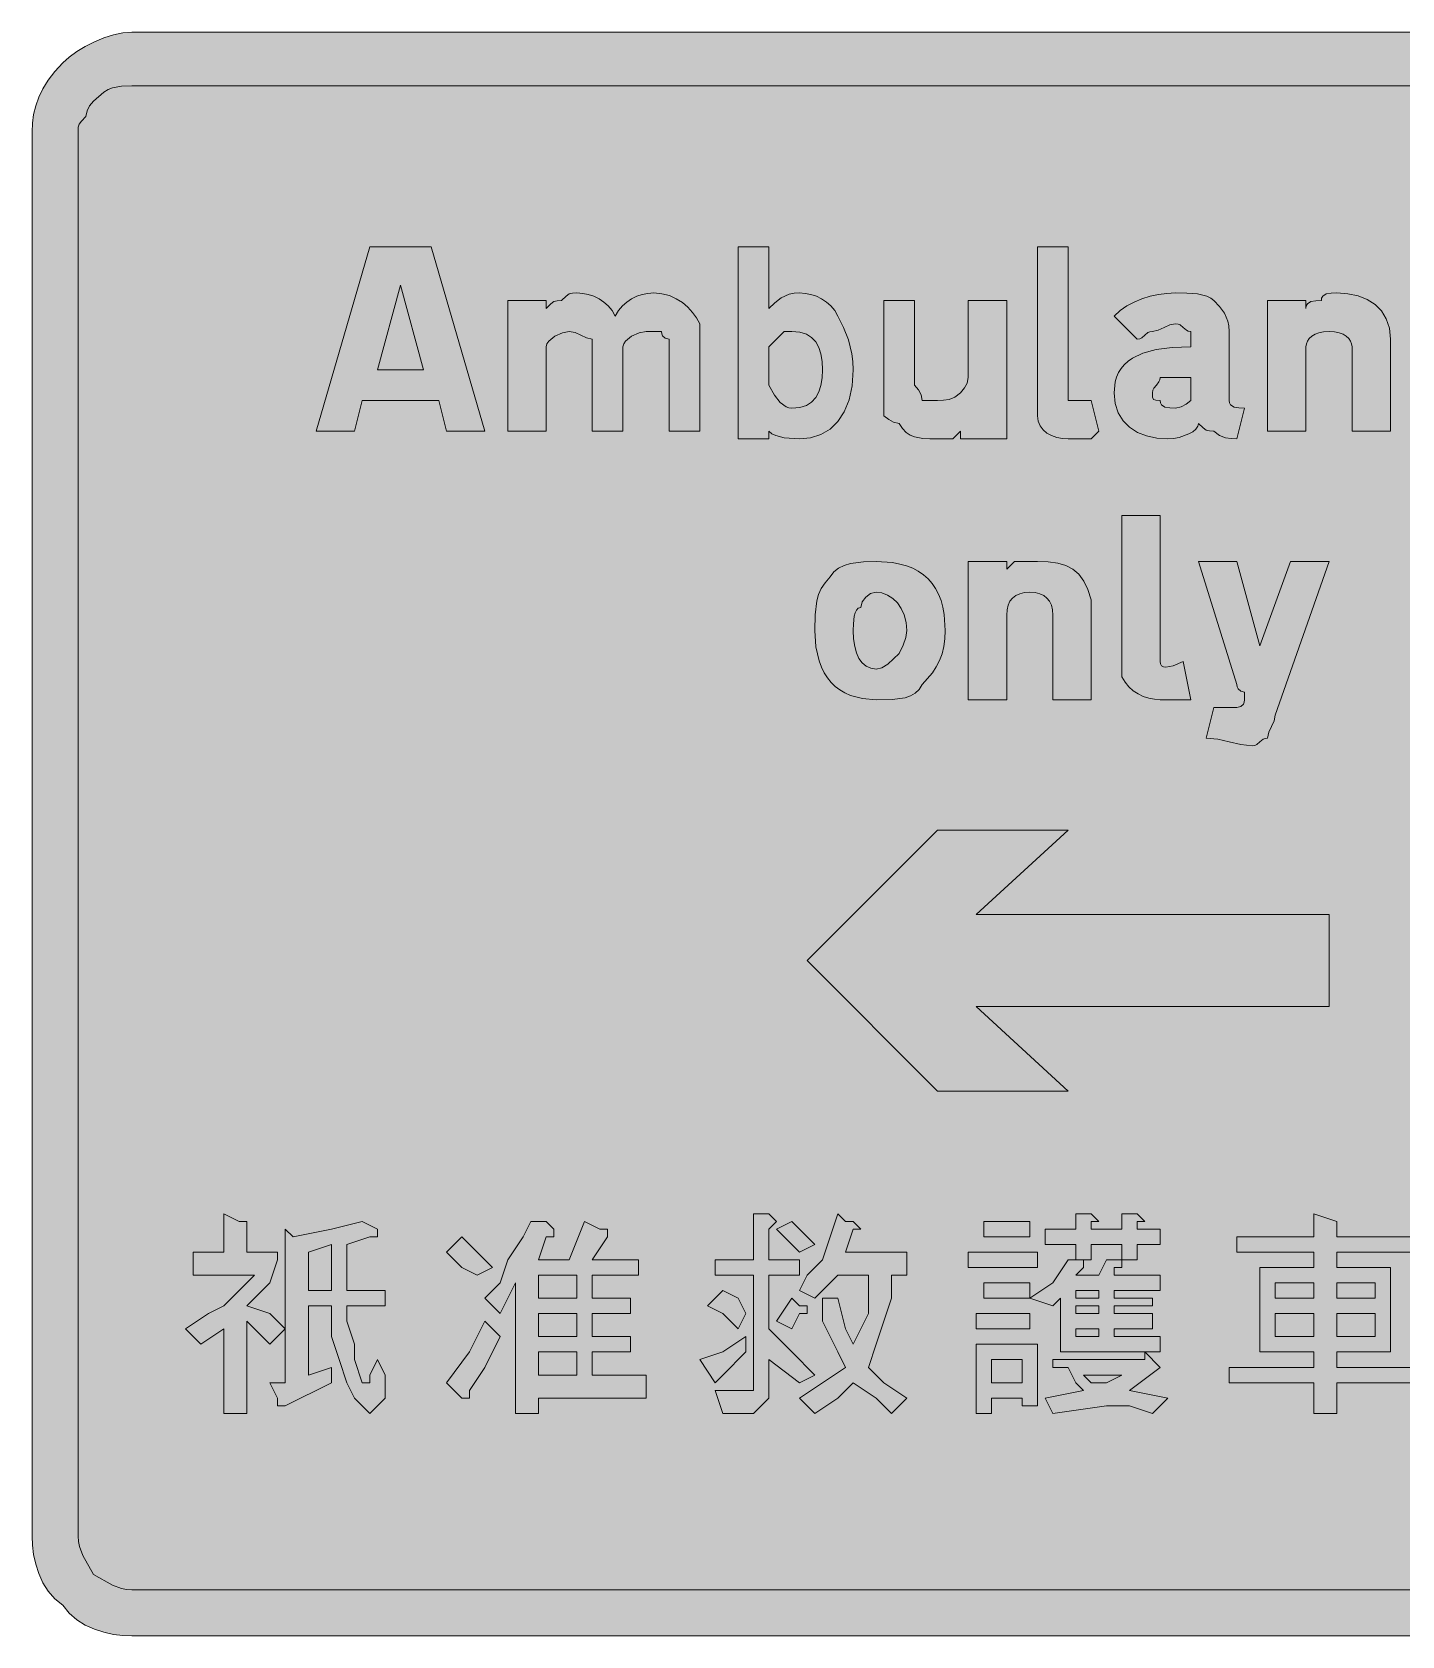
# Model space of a CAD drawing. Header units: metres. Extents: x 121 to 445, y 10 to 261.
# Drawn here: x 120.9 to 335.1, y 10.3 to 261.1 of the extents above; entities that cross this region are included whole.
import ezdxf

# ---------------------------------------------------------------- set-up
doc = ezdxf.new("R2010")
doc.units = ezdxf.units.M
doc.layers.add('FILL_BLACK_000000', color=7, linetype='Continuous', true_color=0x000000)
doc.layers.add('FILL_WHITE_FFFFFF', color=7, linetype='Continuous', true_color=0xffffff)

msp = doc.modelspace()

# ---------------------------------------------------------------- hatches: boundary and pattern name
at = {"layer": 'FILL_BLACK_000000', "true_color": 0x000000}
h = msp.add_hatch(color=7, dxfattribs=at)
h.dxf.hatch_style = 1
h.paths.add_polyline_path([(429.33, 261.12), (430.68, 261.01), (432.03, 260.71), (433.38, 260.23), (434.73, 259.62), (437.43, 258.08), (440.13, 256.32), (441.37, 254.97), (442.4, 253.62), (443.23, 252.27), (443.88, 250.92), (444.36, 249.57), (444.69, 248.22), (444.87, 246.87), (444.93, 245.52), (444.93, 25.92), (444.87, 24.52), (444.69, 23.05), (444.36, 21.55), (443.88, 20.07), (443.23, 18.64), (442.4, 17.31), (441.37, 16.13), (440.13, 15.12), (438.78, 13.88), (437.43, 12.85), (436.08, 12.02), (434.73, 11.37), (433.38, 10.89), (432.03, 10.56), (430.68, 10.38), (429.33, 10.32), (136.53, 10.32), (135.13, 10.38), (133.66, 10.56), (132.16, 10.89), (130.68, 11.37), (129.25, 12.02), (127.92, 12.85), (126.74, 13.88), (125.73, 15.12), (124.49, 16.13), (123.46, 17.31), (122.63, 18.64), (121.98, 20.07), (121.5, 21.55), (121.17, 23.05), (120.99, 24.52), (120.93, 25.92), (120.93, 245.52), (120.99, 246.87), (121.17, 248.22), (121.5, 249.57), (121.98, 250.92), (122.63, 252.27), (123.46, 253.62), (124.49, 254.97), (125.73, 256.32), (126.74, 257.22), (127.92, 258.08), (129.25, 258.89), (130.68, 259.62), (132.16, 260.23), (133.66, 260.71), (135.13, 261.01), (136.53, 261.12), (429.33, 261.12)])
h = msp.add_hatch(color=7, dxfattribs=at)
h.dxf.hatch_style = 1
h.paths.add_polyline_path([(184.53, 203.52), (178.53, 203.52), (172.53, 203.52), (171.33, 198.72), (165.33, 198.72), (173.73, 227.52), (178.53, 227.52), (183.33, 227.52), (191.73, 198.72), (185.73, 198.72), (184.53, 203.52)])
h.paths.add_polyline_path([(174.93, 208.32), (178.53, 208.32), (182.13, 208.32), (178.53, 221.52), (174.93, 208.32)], flags=16)
h = msp.add_hatch(color=7, dxfattribs=at)
h.dxf.hatch_style = 1
h.paths.add_polyline_path([(237.22, 198.03), (236.63, 198.32), (236.13, 198.72), (236.13, 197.52), (231.33, 197.52), (231.33, 227.52), (236.13, 227.52), (236.13, 217.92), (237.05, 218.8), (238.08, 219.57), (239.34, 220.11), (240.08, 220.27), (240.93, 220.32), (241.83, 220.26), (242.71, 220.09), (243.57, 219.81), (244.38, 219.42), (245.14, 218.91), (245.82, 218.29), (246.43, 217.56), (246.93, 216.72), (247.81, 214.9), (248.58, 212.97), (249.12, 210.81), (249.28, 209.62), (249.33, 208.32), (249.17, 205.79), (248.69, 203.59), (247.94, 201.74), (246.93, 200.22), (245.7, 199.04), (244.27, 198.19), (242.67, 197.69), (240.93, 197.52), (238.53, 197.67), (237.22, 198.03)])
h.paths.add_polyline_path([(242, 202.75), (242.83, 203.27), (243.48, 203.97), (243.96, 204.84), (244.29, 205.86), (244.47, 207.03), (244.53, 208.32), (244.47, 209.61), (244.29, 210.78), (243.96, 211.8), (243.48, 212.67), (242.83, 213.37), (242, 213.89), (240.97, 214.21), (239.73, 214.32), (238.53, 214.32), (236.13, 211.92), (236.13, 205.92), (237.03, 204.34), (237.93, 203.22), (238.83, 202.54), (239.28, 202.38), (239.73, 202.32), (240.97, 202.43), (242, 202.75)], flags=16)
h = msp.add_hatch(color=7, dxfattribs=at)
h.dxf.hatch_style = 1
h.paths.add_polyline_path([(282.93, 204.72), (282.93, 203.52), (286.53, 203.52), (287.73, 198.72), (286.53, 197.52), (282.93, 197.52), (282.03, 197.58), (281.17, 197.74), (280.36, 198.03), (279.63, 198.42), (279.02, 198.93), (278.54, 199.54), (278.24, 200.28), (278.13, 201.12), (278.13, 202.32), (278.13, 203.52), (278.13, 227.52), (282.93, 227.52), (282.93, 204.72)])
h = msp.add_hatch(color=7, dxfattribs=at)
h.dxf.hatch_style = 1
h.paths.add_polyline_path([(215.86, 214.11), (214.68, 213.57), (213.72, 212.8), (213.44, 212.37), (213.33, 211.92), (213.33, 198.72), (208.53, 198.72), (208.53, 213.12), (207.63, 213.31), (206.73, 213.72), (205.83, 214.13), (204.93, 214.32), (203.86, 214.11), (202.68, 213.57), (201.72, 212.8), (201.44, 212.37), (201.33, 211.92), (201.33, 198.72), (195.33, 198.72), (195.33, 219.12), (201.33, 219.12), (201.33, 217.92), (202.04, 218.61), (202.53, 218.97), (203.02, 219.1), (203.73, 219.12), (204.44, 219.81), (204.93, 220.17), (205.42, 220.3), (206.13, 220.32), (207.03, 220.26), (207.91, 220.09), (208.77, 219.81), (209.58, 219.42), (210.34, 218.91), (211.02, 218.29), (211.63, 217.56), (212.13, 216.72), (212.63, 217.56), (213.24, 218.29), (213.92, 218.91), (214.68, 219.42), (215.49, 219.81), (216.35, 220.09), (217.23, 220.26), (218.13, 220.32), (219.42, 220.21), (220.61, 219.91), (221.67, 219.43), (222.63, 218.82), (223.47, 218.09), (224.21, 217.28), (224.82, 216.42), (225.33, 215.52), (225.33, 214.32), (225.33, 213.12), (225.33, 198.72), (220.53, 198.72), (220.53, 213.12), (219.93, 213.27), (219.52, 213.63), (219.38, 213.92), (219.33, 214.32), (216.93, 214.32), (215.86, 214.11)])
h = msp.add_hatch(color=7, dxfattribs=at)
h.dxf.hatch_style = 1
h.paths.add_polyline_path([(273.33, 219.12), (273.33, 197.52), (266.13, 197.52), (266.13, 198.72), (264.93, 197.52), (261.33, 197.52), (260.24, 197.56), (258.93, 197.82), (258.26, 198.11), (257.62, 198.53), (257.03, 199.13), (256.53, 199.92), (255.65, 200.11), (254.88, 200.52), (254.13, 201.12), (254.13, 204.72), (254.13, 219.12), (258.93, 219.12), (258.93, 205.92), (259.53, 205.17), (259.94, 204.4), (260.13, 203.52), (262.53, 203.52), (263.43, 203.54), (264.33, 203.67), (265.23, 204.03), (266.13, 204.72), (266.73, 205.47), (267.14, 206.24), (267.33, 207.12), (267.33, 219.12), (273.33, 219.12)])
h = msp.add_hatch(color=7, dxfattribs=at)
h.dxf.hatch_style = 1
h.paths.add_polyline_path([(308.43, 197.54), (307.53, 197.67), (306.63, 198.03), (305.73, 198.72), (305.02, 198.74), (304.53, 198.87), (304.04, 199.23), (303.33, 199.92), (303.22, 199.47), (302.92, 199.04), (302.44, 198.63), (301.83, 198.27), (300.29, 197.73), (299.43, 197.57), (298.53, 197.52), (296.79, 197.63), (295.19, 197.97), (293.76, 198.53), (292.53, 199.32), (291.52, 200.33), (290.77, 201.57), (290.29, 203.03), (290.13, 204.72), (290.3, 206.41), (290.52, 207.17), (290.82, 207.87), (291.22, 208.52), (291.71, 209.11), (292.3, 209.64), (292.98, 210.12), (294.64, 210.91), (296.71, 211.47), (299.2, 211.81), (302.13, 211.92), (302.13, 213.12), (302.13, 214.32), (301.73, 214.37), (301.42, 214.51), (300.93, 214.92), (300.44, 215.33), (300.13, 215.47), (299.73, 215.52), (298.83, 215.33), (297.93, 214.92), (297.03, 214.51), (296.13, 214.32), (295.73, 214.27), (295.42, 214.13), (294.93, 213.72), (294.44, 213.31), (294.13, 213.17), (293.73, 213.12), (290.13, 216.72), (291.08, 217.56), (292.14, 218.29), (293.27, 218.91), (294.48, 219.42), (295.74, 219.81), (297.05, 220.09), (298.38, 220.26), (299.73, 220.32), (301.51, 220.3), (303.18, 220.17), (304.62, 219.81), (305.23, 219.52), (305.73, 219.12), (306.61, 218.2), (307.38, 217.17), (307.92, 215.91), (308.08, 215.17), (308.13, 214.32), (308.13, 203.52), (308.18, 203.12), (308.34, 202.83), (308.88, 202.47), (309.65, 202.34), (310.53, 202.32), (309.33, 197.52), (308.43, 197.54)])
h.paths.add_polyline_path([(296.28, 203.67), (296.64, 203.54), (297.33, 203.52), (297.38, 203.12), (297.54, 202.83), (298.08, 202.47), (298.85, 202.34), (299.73, 202.32), (300.61, 202.51), (301.38, 202.92), (302.13, 203.52), (302.13, 207.12), (297.33, 207.12), (297.28, 206.72), (297.14, 206.41), (296.73, 205.92), (296.32, 205.43), (296.18, 205.12), (296.13, 204.72), (296.15, 204.03), (296.28, 203.67)], flags=16)
h = msp.add_hatch(color=7, dxfattribs=at)
h.dxf.hatch_style = 1
h.paths.add_polyline_path([(327.33, 198.72), (327.33, 210.72), (327.33, 211.92), (327.27, 212.37), (327.11, 212.8), (326.82, 213.21), (326.43, 213.57), (325.92, 213.88), (325.31, 214.11), (324.57, 214.27), (323.73, 214.32), (322.89, 214.27), (322.16, 214.11), (321.54, 213.88), (321.03, 213.57), (320.64, 213.21), (320.36, 212.8), (320.19, 212.37), (320.13, 211.92), (320.13, 210.72), (320.13, 198.72), (314.13, 198.72), (314.13, 219.12), (320.13, 219.12), (320.13, 217.92), (320.18, 218.32), (320.34, 218.61), (320.88, 218.97), (321.65, 219.1), (322.53, 219.12), (322.58, 219.52), (322.74, 219.81), (323.28, 220.17), (324.05, 220.3), (324.93, 220.32), (326.67, 220.21), (328.27, 219.87), (329.7, 219.31), (330.93, 218.52), (331.94, 217.51), (332.69, 216.27), (333.17, 214.81), (333.33, 213.12), (333.33, 198.72), (327.33, 198.72)])
h = msp.add_hatch(color=7, dxfattribs=at)
h.dxf.hatch_style = 1
h.paths.add_polyline_path([(297.33, 163.92), (297.33, 162.72), (297.39, 162.33), (297.56, 162.04), (297.84, 161.88), (298.23, 161.82), (299.36, 162.04), (300.93, 162.72), (302.13, 156.72), (300.93, 156.72), (299.73, 156.72), (297.33, 156.72), (296.43, 156.78), (295.55, 156.94), (294.69, 157.23), (293.88, 157.62), (293.12, 158.13), (292.44, 158.74), (291.83, 159.48), (291.33, 160.32), (291.33, 161.52), (291.33, 185.52), (297.33, 185.52), (297.33, 163.92)])
h = msp.add_hatch(color=7, dxfattribs=at)
h.dxf.hatch_style = 1
h.paths.add_polyline_path([(263.51, 165.03), (263.22, 163.91), (262.83, 162.87), (262.32, 161.88), (261.71, 160.94), (260.13, 159.12), (259.62, 158.33), (259.01, 157.73), (258.27, 157.31), (257.43, 157.02), (255.41, 156.76), (252.93, 156.72), (250.79, 156.89), (248.9, 157.39), (248.04, 157.77), (247.26, 158.24), (246.53, 158.79), (245.88, 159.42), (245.3, 160.14), (244.79, 160.94), (244.35, 161.82), (243.99, 162.79), (243.5, 164.99), (243.33, 167.52), (243.37, 170.01), (243.63, 172.17), (243.92, 173.16), (244.34, 174.1), (244.94, 175.02), (245.73, 175.92), (246.29, 176.71), (247.02, 177.31), (247.9, 177.73), (248.88, 178.02), (250.96, 178.28), (252.93, 178.32), (255.46, 178.15), (256.6, 177.94), (257.66, 177.64), (258.63, 177.27), (259.51, 176.8), (260.31, 176.25), (261.03, 175.62), (261.66, 174.9), (262.21, 174.1), (262.68, 173.22), (263.06, 172.24), (263.35, 171.19), (263.56, 170.05), (263.73, 167.52), (263.67, 166.22), (263.51, 165.03)])
h.paths.add_polyline_path([(257.32, 169.98), (256.84, 171), (256.23, 171.87), (255.5, 172.57), (254.69, 173.09), (253.83, 173.41), (252.93, 173.52), (252.05, 173.31), (251.28, 172.77), (250.74, 172), (250.53, 171.12), (250.13, 171.01), (249.84, 170.73), (249.62, 170.3), (249.48, 169.77), (249.35, 168.59), (249.33, 167.52), (249.39, 166.23), (249.56, 165.06), (249.84, 164.04), (250.23, 163.17), (250.74, 162.47), (251.36, 161.95), (252.09, 161.63), (252.93, 161.52), (253.83, 161.73), (254.73, 162.27), (256.53, 163.92), (257.13, 165.27), (257.54, 166.45), (257.73, 167.52), (257.62, 168.81), (257.32, 169.98)], flags=16)
h = msp.add_hatch(color=7, dxfattribs=at)
h.dxf.hatch_style = 1
h.paths.add_polyline_path([(280.53, 156.72), (280.53, 169.92), (280.47, 170.76), (280.31, 171.49), (280.02, 172.11), (279.63, 172.62), (279.12, 173.01), (278.51, 173.29), (277.77, 173.46), (276.93, 173.52), (276.09, 173.46), (275.36, 173.29), (274.74, 173.01), (274.23, 172.62), (273.84, 172.11), (273.55, 171.49), (273.39, 170.76), (273.33, 169.92), (273.33, 156.72), (267.33, 156.72), (267.33, 178.32), (273.33, 178.32), (273.33, 177.12), (274.53, 178.32), (278.13, 178.32), (279.82, 178.26), (281.3, 178.06), (282.58, 177.69), (283.68, 177.12), (284.61, 176.33), (285.39, 175.28), (286.02, 173.96), (286.53, 172.32), (286.53, 171.12), (286.53, 156.72), (280.53, 156.72)])
h = msp.add_hatch(color=7, dxfattribs=at)
h.dxf.hatch_style = 1
h.paths.add_polyline_path([(315.33, 154.32), (315.14, 153.42), (314.73, 152.52), (314.32, 151.62), (314.13, 150.72), (313.73, 150.67), (313.42, 150.53), (312.93, 150.12), (312.44, 149.71), (312.13, 149.57), (311.73, 149.52), (309.93, 149.71), (308.13, 150.12), (306.33, 150.53), (304.53, 150.72), (305.73, 155.52), (306.93, 155.52), (309.33, 155.52), (309.93, 155.67), (310.34, 156.03), (310.48, 156.32), (310.53, 156.72), (310.53, 157.92), (309.93, 158.07), (309.52, 158.43), (309.38, 158.72), (309.33, 159.12), (303.33, 178.32), (309.33, 178.32), (312.93, 165.12), (317.73, 178.32), (323.73, 178.32), (315.33, 154.32)])
h = msp.add_hatch(color=7, dxfattribs=at)
h.dxf.hatch_style = 1
h.paths.add_polyline_path([(282.93, 136.32), (268.53, 123.12), (323.73, 123.12), (323.73, 108.72), (268.53, 108.72), (282.93, 95.52), (262.53, 95.52), (242.13, 115.92), (262.53, 136.32), (282.93, 136.32)])
h = msp.add_hatch(color=7, dxfattribs=at)
h.dxf.hatch_style = 1
h.paths.add_polyline_path([(146.13, 70.32), (150.93, 70.32), (150.93, 76.32), (153.33, 75.12), (154.53, 75.12), (154.53, 73.92), (154.53, 70.32), (159.33, 70.32), (159.33, 69.12), (158.13, 65.52), (154.53, 61.92), (158.13, 60.72), (160.53, 58.32), (158.13, 55.92), (154.53, 59.52), (154.53, 45.12), (150.93, 45.12), (150.93, 58.32), (147.33, 55.92), (144.93, 58.32), (148.53, 60.72), (150.93, 61.92), (153.33, 64.32), (155.73, 66.72), (146.13, 66.72), (146.13, 70.32)])
h = msp.add_hatch(color=7, dxfattribs=at)
h.dxf.hatch_style = 1
h.paths.add_polyline_path([(233.73, 69.12), (233.73, 76.32), (236.13, 76.32), (237.33, 75.12), (236.13, 73.92), (236.13, 69.12), (240.93, 69.12), (240.93, 66.72), (236.13, 66.72), (236.13, 58.32), (239.73, 54.72), (243.33, 51.12), (240.93, 49.92), (236.13, 53.52), (236.13, 48.72), (236.13, 47.52), (234.93, 46.32), (233.73, 45.12), (232.53, 45.12), (228.93, 45.12), (227.73, 48.72), (232.53, 48.72), (233.73, 48.72), (233.73, 49.92), (233.73, 66.72), (227.73, 66.72), (227.73, 69.12), (233.73, 69.12)])
h = msp.add_hatch(color=7, dxfattribs=at)
h.dxf.hatch_style = 1
h.paths.add_polyline_path([(242.13, 66.72), (244.53, 69.12), (245.73, 72.72), (246.93, 76.32), (248.13, 75.12), (249.33, 75.12), (250.53, 73.92), (249.33, 73.92), (248.13, 70.32), (257.73, 70.32), (257.73, 66.72), (255.33, 66.72), (255.33, 63.12), (254.13, 59.52), (252.93, 55.92), (251.73, 52.32), (254.13, 49.92), (257.73, 47.52), (255.33, 45.12), (252.93, 47.52), (249.33, 49.92), (246.93, 47.52), (243.33, 45.12), (240.93, 47.52), (244.53, 49.92), (248.13, 52.32), (246.93, 54.72), (245.73, 57.12), (244.53, 59.52), (244.53, 63.12), (246.93, 63.12), (248.13, 58.32), (249.33, 55.92), (250.53, 58.32), (251.73, 60.72), (251.73, 63.12), (251.73, 66.72), (246.93, 66.72), (243.33, 63.12), (240.93, 64.32), (242.13, 66.72)])
h = msp.add_hatch(color=7, dxfattribs=at)
h.dxf.hatch_style = 1
h.paths.add_polyline_path([(284.13, 73.92), (284.13, 76.32), (286.53, 76.32), (287.73, 75.12), (286.53, 75.12), (286.53, 73.92), (291.33, 73.92), (291.33, 76.32), (293.73, 76.32), (294.93, 75.12), (293.73, 75.12), (293.73, 73.92), (297.33, 73.92), (297.33, 71.52), (293.73, 71.52), (293.73, 69.12), (291.33, 69.12), (291.33, 71.52), (286.53, 71.52), (286.53, 69.12), (284.13, 69.12), (284.13, 71.52), (279.33, 71.52), (279.33, 73.92), (284.13, 73.92)])
h = msp.add_hatch(color=7, dxfattribs=at)
h.dxf.hatch_style = 1
h.paths.add_polyline_path([(324.93, 72.72), (336.93, 72.72), (336.93, 70.32), (324.93, 70.32), (324.93, 67.92), (333.33, 67.92), (333.33, 54.72), (324.93, 54.72), (324.93, 52.32), (338.13, 52.32), (338.13, 49.92), (324.93, 49.92), (324.93, 45.12), (321.33, 45.12), (321.33, 49.92), (308.13, 49.92), (308.13, 52.32), (321.33, 52.32), (321.33, 54.72), (312.93, 54.72), (312.93, 67.92), (321.33, 67.92), (321.33, 70.32), (309.33, 70.32), (309.33, 72.72), (321.33, 72.72), (321.33, 76.32), (324.93, 75.12), (324.93, 73.92), (324.93, 72.72)])
h.paths.add_polyline_path([(321.33, 63.12), (321.33, 65.52), (315.33, 65.52), (315.33, 63.12), (321.33, 63.12)], flags=16)
h.paths.add_polyline_path([(315.33, 57.12), (321.33, 57.12), (321.33, 60.72), (315.33, 60.72), (315.33, 57.12)], flags=16)
h.paths.add_polyline_path([(324.93, 65.52), (324.93, 63.12), (330.93, 63.12), (330.93, 65.52), (324.93, 65.52)], flags=16)
h.paths.add_polyline_path([(330.93, 60.72), (324.93, 60.72), (324.93, 57.12), (330.93, 57.12), (330.93, 60.72)], flags=16)
h = msp.add_hatch(color=7, dxfattribs=at)
h.dxf.hatch_style = 1
h.paths.add_polyline_path([(167.73, 73.92), (172.53, 75.12), (174.93, 73.92), (174.93, 72.72), (173.73, 72.72), (170.13, 71.52), (170.13, 64.32), (176.13, 64.32), (176.13, 61.92), (170.13, 61.92), (170.13, 59.52), (171.33, 55.92), (171.33, 53.52), (172.53, 49.92), (173.73, 49.92), (173.73, 51.12), (174.93, 53.52), (176.13, 51.12), (176.13, 49.92), (176.13, 47.52), (174.93, 46.32), (173.73, 45.12), (172.53, 46.32), (171.33, 47.52), (170.13, 49.92), (168.93, 53.52), (167.73, 57.12), (167.73, 61.92), (164.13, 61.92), (164.13, 51.12), (167.73, 52.32), (167.73, 49.92), (160.53, 46.32), (159.33, 46.32), (159.33, 47.52), (158.13, 49.92), (160.53, 49.92), (160.53, 73.92), (161.73, 72.72), (167.73, 73.92)])
h.paths.add_polyline_path([(167.73, 71.52), (164.13, 70.32), (164.13, 64.32), (167.73, 64.32), (167.73, 71.52)], flags=16)
h = msp.add_hatch(color=7, dxfattribs=at)
h.dxf.hatch_style = 1
h.paths.add_polyline_path([(198.93, 75.12), (201.33, 75.12), (202.53, 73.92), (202.53, 72.72), (201.33, 72.72), (200.13, 69.12), (204.93, 69.12), (207.33, 75.12), (209.73, 73.92), (210.93, 73.92), (210.93, 72.72), (208.53, 69.12), (215.73, 69.12), (215.73, 66.72), (208.53, 66.72), (208.53, 63.12), (214.53, 63.12), (214.53, 60.72), (208.53, 60.72), (208.53, 57.12), (214.53, 57.12), (214.53, 54.72), (208.53, 54.72), (208.53, 51.12), (216.93, 51.12), (216.93, 47.52), (200.13, 47.52), (200.13, 45.12), (196.53, 45.12), (196.53, 65.52), (194.13, 60.72), (191.73, 63.12), (194.13, 65.52), (195.33, 69.12), (197.73, 72.72), (198.93, 75.12)])
h.paths.add_polyline_path([(200.13, 57.12), (206.13, 57.12), (206.13, 60.72), (200.13, 60.72), (200.13, 57.12)], flags=16)
h.paths.add_polyline_path([(200.13, 66.72), (200.13, 63.12), (206.13, 63.12), (206.13, 66.72), (200.13, 66.72)], flags=16)
h.paths.add_polyline_path([(206.13, 54.72), (200.13, 54.72), (200.13, 51.12), (206.13, 51.12), (206.13, 54.72)], flags=16)
h = msp.add_hatch(color=7, dxfattribs=at)
h.dxf.hatch_style = 1
h.paths.add_polyline_path([(243.33, 71.52), (240.93, 70.32), (237.33, 73.92), (239.73, 75.12), (243.33, 71.52)])
h = msp.add_hatch(color=7, dxfattribs=at)
h.dxf.hatch_style = 1
h.paths.add_polyline_path([(276.93, 75.12), (276.93, 72.72), (269.73, 72.72), (269.73, 75.12), (276.93, 75.12)])
h = msp.add_hatch(color=7, dxfattribs=at)
h.dxf.hatch_style = 1
h.paths.add_polyline_path([(188.13, 67.92), (185.73, 70.32), (188.13, 72.72), (190.53, 70.32), (192.93, 67.92), (190.53, 66.72), (188.13, 67.92)])
h = msp.add_hatch(color=7, dxfattribs=at)
h.dxf.hatch_style = 1
h.paths.add_polyline_path([(278.13, 70.32), (278.13, 67.92), (267.33, 67.92), (267.33, 70.32), (278.13, 70.32)])
h = msp.add_hatch(color=7, dxfattribs=at)
h.dxf.hatch_style = 1
h.paths.add_polyline_path([(285.33, 69.12), (285.33, 67.92), (284.13, 66.72), (287.73, 66.72), (288.93, 69.12), (290.13, 69.12), (291.33, 69.12), (291.33, 67.92), (290.13, 67.92), (290.13, 66.72), (297.33, 66.72), (297.33, 64.32), (290.13, 64.32), (290.13, 63.12), (296.13, 63.12), (296.13, 61.92), (290.13, 61.92), (290.13, 60.72), (296.13, 60.72), (296.13, 58.32), (290.13, 58.32), (290.13, 57.12), (297.33, 57.12), (297.33, 54.72), (284.13, 54.72), (281.73, 54.72), (281.73, 63.12), (280.53, 61.92), (276.93, 63.12), (280.53, 65.52), (282.93, 69.12), (285.33, 69.12)])
h.paths.add_polyline_path([(284.13, 63.12), (287.73, 63.12), (287.73, 64.32), (284.13, 64.32), (284.13, 63.12)], flags=16)
h.paths.add_polyline_path([(284.13, 58.32), (284.13, 57.12), (287.73, 57.12), (287.73, 58.32), (284.13, 58.32)], flags=16)
h.paths.add_polyline_path([(287.73, 61.92), (284.13, 61.92), (284.13, 60.72), (287.73, 60.72), (287.73, 61.92)], flags=16)
h = msp.add_hatch(color=7, dxfattribs=at)
h.dxf.hatch_style = 1
h.paths.add_polyline_path([(276.93, 65.52), (276.93, 63.12), (269.73, 63.12), (269.73, 65.52), (276.93, 65.52)])
h = msp.add_hatch(color=7, dxfattribs=at)
h.dxf.hatch_style = 1
h.paths.add_polyline_path([(231.33, 63.12), (232.53, 60.72), (231.33, 58.32), (228.93, 60.72), (226.53, 61.92), (228.93, 64.32), (231.33, 63.12)])
h = msp.add_hatch(color=7, dxfattribs=at)
h.dxf.hatch_style = 1
h.paths.add_polyline_path([(239.73, 63.12), (240.93, 61.92), (242.13, 61.92), (242.13, 60.72), (240.93, 60.72), (239.73, 58.32), (237.33, 59.52), (239.73, 63.12)])
h = msp.add_hatch(color=7, dxfattribs=at)
h.dxf.hatch_style = 1
h.paths.add_polyline_path([(276.93, 60.72), (276.93, 58.32), (268.53, 58.32), (268.53, 60.72), (276.93, 60.72)])
h = msp.add_hatch(color=7, dxfattribs=at)
h.dxf.hatch_style = 1
h.paths.add_polyline_path([(189.33, 54.72), (191.73, 59.52), (194.13, 57.12), (191.73, 52.32), (189.33, 48.72), (189.33, 47.52), (188.13, 47.52), (185.73, 49.92), (189.33, 54.72)])
h = msp.add_hatch(color=7, dxfattribs=at)
h.dxf.hatch_style = 1
h.paths.add_polyline_path([(228.93, 54.72), (232.53, 57.12), (232.53, 54.72), (228.93, 51.12), (227.73, 49.92), (225.33, 53.52), (228.93, 54.72)])
h = msp.add_hatch(color=7, dxfattribs=at)
h.dxf.hatch_style = 1
h.paths.add_polyline_path([(278.13, 55.92), (278.13, 46.32), (275.73, 46.32), (275.73, 47.52), (270.93, 47.52), (270.93, 45.12), (268.53, 45.12), (268.53, 55.92), (278.13, 55.92)])
h.paths.add_polyline_path([(275.73, 53.52), (270.93, 53.52), (270.93, 49.92), (275.73, 49.92), (275.73, 53.52)], flags=16)
h = msp.add_hatch(color=7, dxfattribs=at)
h.dxf.hatch_style = 1
h.paths.add_polyline_path([(294.93, 54.72), (297.33, 52.32), (292.53, 48.72), (298.53, 47.52), (296.13, 45.12), (292.53, 46.32), (288.93, 46.32), (280.53, 45.12), (279.33, 47.52), (285.33, 48.72), (284.13, 49.92), (282.93, 52.32), (280.53, 52.32), (280.53, 53.52), (294.93, 53.52), (294.93, 54.72)])
h.paths.add_polyline_path([(286.53, 49.92), (288.93, 49.92), (291.33, 51.12), (285.33, 51.12), (286.53, 49.92)], flags=16)
at = {"layer": 'FILL_WHITE_FFFFFF', "true_color": 0xffffff}
h = msp.add_hatch(color=7, dxfattribs=at)
h.dxf.hatch_style = 1
h.paths.add_polyline_path([(429.33, 252.72), (430.94, 252.68), (432.33, 252.42), (433.01, 252.13), (433.72, 251.71), (435.33, 250.32), (435.73, 249.82), (436.02, 249.23), (436.38, 247.92), (436.53, 245.52), (436.53, 25.92), (436.51, 24.31), (436.38, 22.92), (436.02, 21.53), (435.33, 19.92), (432.33, 18.27), (430.94, 17.73), (430.18, 17.57), (429.33, 17.52), (136.53, 17.52), (135.68, 17.57), (134.92, 17.73), (133.53, 18.27), (130.53, 19.92), (128.88, 22.92), (128.34, 24.31), (128.18, 25.07), (128.13, 25.92), (128.13, 245.52), (128.15, 246.23), (128.28, 246.72), (128.64, 247.21), (129.33, 247.92), (129.52, 248.8), (129.93, 249.57), (130.53, 250.32), (132.14, 251.71), (132.85, 252.13), (133.53, 252.42), (134.92, 252.68), (136.53, 252.72), (429.33, 252.72)])

# ---------------------------------------------------------------- linework, layer by layer
at = {"layer": 'FILL_BLACK_000000', "lineweight": 0, "true_color": 0x000000}
for points in [[(429.33, 10.32), (136.53, 10.32), (135.13, 10.38), (133.66, 10.56), (132.16, 10.89), (130.68, 11.37), (129.25, 12.02), (127.92, 12.85), (126.74, 13.88), (125.73, 15.12), (124.49, 16.13), (123.46, 17.31), (122.63, 18.64), (121.98, 20.07), (121.5, 21.55), (121.17, 23.05), (120.99, 24.52), (120.93, 25.92), (120.93, 245.52), (120.99, 246.87), (121.17, 248.22), (121.5, 249.57), (121.98, 250.92), (122.63, 252.27), (123.46, 253.62), (124.49, 254.97), (125.73, 256.32), (126.74, 257.22), (127.92, 258.08), (129.25, 258.89), (130.68, 259.62), (132.16, 260.23), (133.66, 260.71), (135.13, 261.01), (136.53, 261.12), (429.33, 261.12)], [(338.13, 49.92), (324.93, 49.92), (324.93, 45.12), (321.33, 45.12), (321.33, 49.92), (308.13, 49.92), (308.13, 52.32), (321.33, 52.32), (321.33, 54.72), (312.93, 54.72), (312.93, 67.92), (321.33, 67.92), (321.33, 70.32), (309.33, 70.32), (309.33, 72.72), (321.33, 72.72), (321.33, 76.32), (324.93, 75.12), (324.93, 73.92), (324.93, 72.72), (336.93, 72.72)], [(336.93, 70.32), (324.93, 70.32), (324.93, 67.92), (333.33, 67.92), (333.33, 54.72), (324.93, 54.72), (324.93, 52.32), (338.13, 52.32)]]:
    msp.add_lwpolyline(points, dxfattribs=at)
for points in [[(184.53, 203.52), (178.53, 203.52), (172.53, 203.52), (171.33, 198.72), (165.33, 198.72), (173.73, 227.52), (178.53, 227.52), (183.33, 227.52), (191.73, 198.72), (185.73, 198.72)], [(237.22, 198.03), (236.63, 198.32), (236.13, 198.72), (236.13, 197.52), (231.33, 197.52), (231.33, 227.52), (236.13, 227.52), (236.13, 217.92), (237.05, 218.8), (238.08, 219.57), (239.34, 220.11), (240.08, 220.27), (240.93, 220.32), (241.83, 220.26), (242.71, 220.09), (243.57, 219.81), (244.38, 219.42), (245.14, 218.91), (245.82, 218.29), (246.43, 217.56), (246.93, 216.72), (247.81, 214.9), (248.58, 212.97), (249.12, 210.81), (249.28, 209.62), (249.33, 208.32), (249.17, 205.79), (248.69, 203.59), (247.94, 201.74), (246.93, 200.22), (245.7, 199.04), (244.27, 198.19), (242.67, 197.69), (240.93, 197.52), (238.53, 197.67)], [(282.93, 204.72), (282.93, 203.52), (286.53, 203.52), (287.73, 198.72), (286.53, 197.52), (282.93, 197.52), (282.03, 197.58), (281.17, 197.74), (280.36, 198.03), (279.63, 198.42), (279.02, 198.93), (278.54, 199.54), (278.24, 200.28), (278.13, 201.12), (278.13, 202.32), (278.13, 203.52), (278.13, 227.52), (282.93, 227.52)], [(174.93, 208.32), (178.53, 208.32), (182.13, 208.32), (178.53, 221.52)], [(215.86, 214.11), (214.68, 213.57), (213.72, 212.8), (213.44, 212.37), (213.33, 211.92), (213.33, 198.72), (208.53, 198.72), (208.53, 213.12), (207.63, 213.31), (206.73, 213.72), (205.83, 214.13), (204.93, 214.32), (203.86, 214.11), (202.68, 213.57), (201.72, 212.8), (201.44, 212.37), (201.33, 211.92), (201.33, 198.72), (195.33, 198.72), (195.33, 219.12), (201.33, 219.12), (201.33, 217.92), (202.04, 218.61), (202.53, 218.97), (203.02, 219.1), (203.73, 219.12), (204.44, 219.81), (204.93, 220.17), (205.42, 220.3), (206.13, 220.32), (207.03, 220.26), (207.91, 220.09), (208.77, 219.81), (209.58, 219.42), (210.34, 218.91), (211.02, 218.29), (211.63, 217.56), (212.13, 216.72), (212.63, 217.56), (213.24, 218.29), (213.92, 218.91), (214.68, 219.42), (215.49, 219.81), (216.35, 220.09), (217.23, 220.26), (218.13, 220.32), (219.42, 220.21), (220.61, 219.91), (221.67, 219.43), (222.63, 218.82), (223.47, 218.09), (224.21, 217.28), (224.82, 216.42), (225.33, 215.52), (225.33, 214.32), (225.33, 213.12), (225.33, 198.72), (220.53, 198.72), (220.53, 213.12), (219.93, 213.27), (219.52, 213.63), (219.38, 213.92), (219.33, 214.32), (216.93, 214.32)], [(273.33, 219.12), (273.33, 197.52), (266.13, 197.52), (266.13, 198.72), (264.93, 197.52), (261.33, 197.52), (260.24, 197.56), (258.93, 197.82), (258.26, 198.11), (257.62, 198.53), (257.03, 199.13), (256.53, 199.92), (255.65, 200.11), (254.88, 200.52), (254.13, 201.12), (254.13, 204.72), (254.13, 219.12), (258.93, 219.12), (258.93, 205.92), (259.53, 205.17), (259.94, 204.4), (260.13, 203.52), (262.53, 203.52), (263.43, 203.54), (264.33, 203.67), (265.23, 204.03), (266.13, 204.72), (266.73, 205.47), (267.14, 206.24), (267.33, 207.12), (267.33, 219.12)], [(308.43, 197.54), (307.53, 197.67), (306.63, 198.03), (305.73, 198.72), (305.02, 198.74), (304.53, 198.87), (304.04, 199.23), (303.33, 199.92), (303.22, 199.47), (302.92, 199.04), (302.44, 198.63), (301.83, 198.27), (300.29, 197.73), (299.43, 197.57), (298.53, 197.52), (296.79, 197.63), (295.19, 197.97), (293.76, 198.53), (292.53, 199.32), (291.52, 200.33), (290.77, 201.57), (290.29, 203.03), (290.13, 204.72), (290.3, 206.41), (290.52, 207.17), (290.82, 207.87), (291.22, 208.52), (291.71, 209.11), (292.3, 209.64), (292.98, 210.12), (294.64, 210.91), (296.71, 211.47), (299.2, 211.81), (302.13, 211.92), (302.13, 213.12), (302.13, 214.32), (301.73, 214.37), (301.42, 214.51), (300.93, 214.92), (300.44, 215.33), (300.13, 215.47), (299.73, 215.52), (298.83, 215.33), (297.93, 214.92), (297.03, 214.51), (296.13, 214.32), (295.73, 214.27), (295.42, 214.13), (294.93, 213.72), (294.44, 213.31), (294.13, 213.17), (293.73, 213.12), (290.13, 216.72), (291.08, 217.56), (292.14, 218.29), (293.27, 218.91), (294.48, 219.42), (295.74, 219.81), (297.05, 220.09), (298.38, 220.26), (299.73, 220.32), (301.51, 220.3), (303.18, 220.17), (304.62, 219.81), (305.23, 219.52), (305.73, 219.12), (306.61, 218.2), (307.38, 217.17), (307.92, 215.91), (308.08, 215.17), (308.13, 214.32), (308.13, 203.52), (308.18, 203.12), (308.34, 202.83), (308.88, 202.47), (309.65, 202.34), (310.53, 202.32), (309.33, 197.52)], [(327.33, 198.72), (327.33, 210.72), (327.33, 211.92), (327.27, 212.37), (327.11, 212.8), (326.82, 213.21), (326.43, 213.57), (325.92, 213.88), (325.31, 214.11), (324.57, 214.27), (323.73, 214.32), (322.89, 214.27), (322.16, 214.11), (321.54, 213.88), (321.03, 213.57), (320.64, 213.21), (320.36, 212.8), (320.19, 212.37), (320.13, 211.92), (320.13, 210.72), (320.13, 198.72), (314.13, 198.72), (314.13, 219.12), (320.13, 219.12), (320.13, 217.92), (320.18, 218.32), (320.34, 218.61), (320.88, 218.97), (321.65, 219.1), (322.53, 219.12), (322.58, 219.52), (322.74, 219.81), (323.28, 220.17), (324.05, 220.3), (324.93, 220.32), (326.67, 220.21), (328.27, 219.87), (329.7, 219.31), (330.93, 218.52), (331.94, 217.51), (332.69, 216.27), (333.17, 214.81), (333.33, 213.12), (333.33, 198.72)], [(242, 202.75), (242.83, 203.27), (243.48, 203.97), (243.96, 204.84), (244.29, 205.86), (244.47, 207.03), (244.53, 208.32), (244.47, 209.61), (244.29, 210.78), (243.96, 211.8), (243.48, 212.67), (242.83, 213.37), (242, 213.89), (240.97, 214.21), (239.73, 214.32), (238.53, 214.32), (236.13, 211.92), (236.13, 205.92), (237.03, 204.34), (237.93, 203.22), (238.83, 202.54), (239.28, 202.38), (239.73, 202.32), (240.97, 202.43)], [(296.28, 203.67), (296.64, 203.54), (297.33, 203.52), (297.38, 203.12), (297.54, 202.83), (298.08, 202.47), (298.85, 202.34), (299.73, 202.32), (300.61, 202.51), (301.38, 202.92), (302.13, 203.52), (302.13, 207.12), (297.33, 207.12), (297.28, 206.72), (297.14, 206.41), (296.73, 205.92), (296.32, 205.43), (296.18, 205.12), (296.13, 204.72), (296.15, 204.03)], [(297.33, 163.92), (297.33, 162.72), (297.39, 162.33), (297.56, 162.04), (297.84, 161.88), (298.23, 161.82), (299.36, 162.04), (300.93, 162.72), (302.13, 156.72), (300.93, 156.72), (299.73, 156.72), (297.33, 156.72), (296.43, 156.78), (295.55, 156.94), (294.69, 157.23), (293.88, 157.62), (293.12, 158.13), (292.44, 158.74), (291.83, 159.48), (291.33, 160.32), (291.33, 161.52), (291.33, 185.52), (297.33, 185.52)], [(263.51, 165.03), (263.22, 163.91), (262.83, 162.87), (262.32, 161.88), (261.71, 160.94), (260.13, 159.12), (259.62, 158.33), (259.01, 157.73), (258.27, 157.31), (257.43, 157.02), (255.41, 156.76), (252.93, 156.72), (250.79, 156.89), (248.9, 157.39), (248.04, 157.77), (247.26, 158.24), (246.53, 158.79), (245.88, 159.42), (245.3, 160.14), (244.79, 160.94), (244.35, 161.82), (243.99, 162.79), (243.5, 164.99), (243.33, 167.52), (243.37, 170.01), (243.63, 172.17), (243.92, 173.16), (244.34, 174.1), (244.94, 175.02), (245.73, 175.92), (246.29, 176.71), (247.02, 177.31), (247.9, 177.73), (248.88, 178.02), (250.96, 178.28), (252.93, 178.32), (255.46, 178.15), (256.6, 177.94), (257.66, 177.64), (258.63, 177.27), (259.51, 176.8), (260.31, 176.25), (261.03, 175.62), (261.66, 174.9), (262.21, 174.1), (262.68, 173.22), (263.06, 172.24), (263.35, 171.19), (263.56, 170.05), (263.73, 167.52), (263.67, 166.22)], [(280.53, 156.72), (280.53, 169.92), (280.47, 170.76), (280.31, 171.49), (280.02, 172.11), (279.63, 172.62), (279.12, 173.01), (278.51, 173.29), (277.77, 173.46), (276.93, 173.52), (276.09, 173.46), (275.36, 173.29), (274.74, 173.01), (274.23, 172.62), (273.84, 172.11), (273.55, 171.49), (273.39, 170.76), (273.33, 169.92), (273.33, 156.72), (267.33, 156.72), (267.33, 178.32), (273.33, 178.32), (273.33, 177.12), (274.53, 178.32), (278.13, 178.32), (279.82, 178.26), (281.3, 178.06), (282.58, 177.69), (283.68, 177.12), (284.61, 176.33), (285.39, 175.28), (286.02, 173.96), (286.53, 172.32), (286.53, 171.12), (286.53, 156.72)], [(315.33, 154.32), (315.14, 153.42), (314.73, 152.52), (314.32, 151.62), (314.13, 150.72), (313.73, 150.67), (313.42, 150.53), (312.93, 150.12), (312.44, 149.71), (312.13, 149.57), (311.73, 149.52), (309.93, 149.71), (308.13, 150.12), (306.33, 150.53), (304.53, 150.72), (305.73, 155.52), (306.93, 155.52), (309.33, 155.52), (309.93, 155.67), (310.34, 156.03), (310.48, 156.32), (310.53, 156.72), (310.53, 157.92), (309.93, 158.07), (309.52, 158.43), (309.38, 158.72), (309.33, 159.12), (303.33, 178.32), (309.33, 178.32), (312.93, 165.12), (317.73, 178.32), (323.73, 178.32)], [(257.32, 169.98), (256.84, 171), (256.23, 171.87), (255.5, 172.57), (254.69, 173.09), (253.83, 173.41), (252.93, 173.52), (252.05, 173.31), (251.28, 172.77), (250.74, 172), (250.53, 171.12), (250.13, 171.01), (249.84, 170.73), (249.62, 170.3), (249.48, 169.77), (249.35, 168.59), (249.33, 167.52), (249.39, 166.23), (249.56, 165.06), (249.84, 164.04), (250.23, 163.17), (250.74, 162.47), (251.36, 161.95), (252.09, 161.63), (252.93, 161.52), (253.83, 161.73), (254.73, 162.27), (256.53, 163.92), (257.13, 165.27), (257.54, 166.45), (257.73, 167.52), (257.62, 168.81)], [(282.93, 136.32), (268.53, 123.12), (323.73, 123.12), (323.73, 108.72), (268.53, 108.72), (282.93, 95.52), (262.53, 95.52), (242.13, 115.92), (262.53, 136.32)], [(146.13, 70.32), (150.93, 70.32), (150.93, 76.32), (153.33, 75.12), (154.53, 75.12), (154.53, 73.92), (154.53, 70.32), (159.33, 70.32), (159.33, 69.12), (158.13, 65.52), (154.53, 61.92), (158.13, 60.72), (160.53, 58.32), (158.13, 55.92), (154.53, 59.52), (154.53, 45.12), (150.93, 45.12), (150.93, 58.32), (147.33, 55.92), (144.93, 58.32), (148.53, 60.72), (150.93, 61.92), (153.33, 64.32), (155.73, 66.72), (146.13, 66.72)], [(233.73, 69.12), (233.73, 76.32), (236.13, 76.32), (237.33, 75.12), (236.13, 73.92), (236.13, 69.12), (240.93, 69.12), (240.93, 66.72), (236.13, 66.72), (236.13, 58.32), (239.73, 54.72), (243.33, 51.12), (240.93, 49.92), (236.13, 53.52), (236.13, 48.72), (236.13, 47.52), (234.93, 46.32), (233.73, 45.12), (232.53, 45.12), (228.93, 45.12), (227.73, 48.72), (232.53, 48.72), (233.73, 48.72), (233.73, 49.92), (233.73, 66.72), (227.73, 66.72), (227.73, 69.12)], [(242.13, 66.72), (244.53, 69.12), (245.73, 72.72), (246.93, 76.32), (248.13, 75.12), (249.33, 75.12), (250.53, 73.92), (249.33, 73.92), (248.13, 70.32), (257.73, 70.32), (257.73, 66.72), (255.33, 66.72), (255.33, 63.12), (254.13, 59.52), (252.93, 55.92), (251.73, 52.32), (254.13, 49.92), (257.73, 47.52), (255.33, 45.12), (252.93, 47.52), (249.33, 49.92), (246.93, 47.52), (243.33, 45.12), (240.93, 47.52), (244.53, 49.92), (248.13, 52.32), (246.93, 54.72), (245.73, 57.12), (244.53, 59.52), (244.53, 63.12), (246.93, 63.12), (248.13, 58.32), (249.33, 55.92), (250.53, 58.32), (251.73, 60.72), (251.73, 63.12), (251.73, 66.72), (246.93, 66.72), (243.33, 63.12), (240.93, 64.32)], [(284.13, 73.92), (284.13, 76.32), (286.53, 76.32), (287.73, 75.12), (286.53, 75.12), (286.53, 73.92), (291.33, 73.92), (291.33, 76.32), (293.73, 76.32), (294.93, 75.12), (293.73, 75.12), (293.73, 73.92), (297.33, 73.92), (297.33, 71.52), (293.73, 71.52), (293.73, 69.12), (291.33, 69.12), (291.33, 71.52), (286.53, 71.52), (286.53, 69.12), (284.13, 69.12), (284.13, 71.52), (279.33, 71.52), (279.33, 73.92)], [(167.73, 73.92), (172.53, 75.12), (174.93, 73.92), (174.93, 72.72), (173.73, 72.72), (170.13, 71.52), (170.13, 64.32), (176.13, 64.32), (176.13, 61.92), (170.13, 61.92), (170.13, 59.52), (171.33, 55.92), (171.33, 53.52), (172.53, 49.92), (173.73, 49.92), (173.73, 51.12), (174.93, 53.52), (176.13, 51.12), (176.13, 49.92), (176.13, 47.52), (174.93, 46.32), (173.73, 45.12), (172.53, 46.32), (171.33, 47.52), (170.13, 49.92), (168.93, 53.52), (167.73, 57.12), (167.73, 61.92), (164.13, 61.92), (164.13, 51.12), (167.73, 52.32), (167.73, 49.92), (160.53, 46.32), (159.33, 46.32), (159.33, 47.52), (158.13, 49.92), (160.53, 49.92), (160.53, 73.92), (161.73, 72.72)], [(198.93, 75.12), (201.33, 75.12), (202.53, 73.92), (202.53, 72.72), (201.33, 72.72), (200.13, 69.12), (204.93, 69.12), (207.33, 75.12), (209.73, 73.92), (210.93, 73.92), (210.93, 72.72), (208.53, 69.12), (215.73, 69.12), (215.73, 66.72), (208.53, 66.72), (208.53, 63.12), (214.53, 63.12), (214.53, 60.72), (208.53, 60.72), (208.53, 57.12), (214.53, 57.12), (214.53, 54.72), (208.53, 54.72), (208.53, 51.12), (216.93, 51.12), (216.93, 47.52), (200.13, 47.52), (200.13, 45.12), (196.53, 45.12), (196.53, 65.52), (194.13, 60.72), (191.73, 63.12), (194.13, 65.52), (195.33, 69.12), (197.73, 72.72)], [(243.33, 71.52), (240.93, 70.32), (237.33, 73.92), (239.73, 75.12)], [(276.93, 75.12), (276.93, 72.72), (269.73, 72.72), (269.73, 75.12)], [(167.73, 71.52), (164.13, 70.32), (164.13, 64.32), (167.73, 64.32)], [(188.13, 67.92), (185.73, 70.32), (188.13, 72.72), (190.53, 70.32), (192.93, 67.92), (190.53, 66.72)], [(278.13, 70.32), (278.13, 67.92), (267.33, 67.92), (267.33, 70.32)], [(285.33, 69.12), (285.33, 67.92), (284.13, 66.72), (287.73, 66.72), (288.93, 69.12), (290.13, 69.12), (291.33, 69.12), (291.33, 67.92), (290.13, 67.92), (290.13, 66.72), (297.33, 66.72), (297.33, 64.32), (290.13, 64.32), (290.13, 63.12), (296.13, 63.12), (296.13, 61.92), (290.13, 61.92), (290.13, 60.72), (296.13, 60.72), (296.13, 58.32), (290.13, 58.32), (290.13, 57.12), (297.33, 57.12), (297.33, 54.72), (284.13, 54.72), (281.73, 54.72), (281.73, 63.12), (280.53, 61.92), (276.93, 63.12), (280.53, 65.52), (282.93, 69.12)], [(200.13, 66.72), (200.13, 63.12), (206.13, 63.12), (206.13, 66.72)], [(276.93, 65.52), (276.93, 63.12), (269.73, 63.12), (269.73, 65.52)], [(321.33, 63.12), (321.33, 65.52), (315.33, 65.52), (315.33, 63.12)], [(324.93, 65.52), (324.93, 63.12), (330.93, 63.12), (330.93, 65.52)], [(231.33, 63.12), (232.53, 60.72), (231.33, 58.32), (228.93, 60.72), (226.53, 61.92), (228.93, 64.32)], [(239.73, 63.12), (240.93, 61.92), (242.13, 61.92), (242.13, 60.72), (240.93, 60.72), (239.73, 58.32), (237.33, 59.52)], [(284.13, 63.12), (287.73, 63.12), (287.73, 64.32), (284.13, 64.32)], [(200.13, 57.12), (206.13, 57.12), (206.13, 60.72), (200.13, 60.72)], [(276.93, 60.72), (276.93, 58.32), (268.53, 58.32), (268.53, 60.72)], [(287.73, 61.92), (284.13, 61.92), (284.13, 60.72), (287.73, 60.72)], [(315.33, 57.12), (321.33, 57.12), (321.33, 60.72), (315.33, 60.72)], [(330.93, 60.72), (324.93, 60.72), (324.93, 57.12), (330.93, 57.12)], [(189.33, 54.72), (191.73, 59.52), (194.13, 57.12), (191.73, 52.32), (189.33, 48.72), (189.33, 47.52), (188.13, 47.52), (185.73, 49.92)], [(284.13, 58.32), (284.13, 57.12), (287.73, 57.12), (287.73, 58.32)], [(228.93, 54.72), (232.53, 57.12), (232.53, 54.72), (228.93, 51.12), (227.73, 49.92), (225.33, 53.52)], [(278.13, 55.92), (278.13, 46.32), (275.73, 46.32), (275.73, 47.52), (270.93, 47.52), (270.93, 45.12), (268.53, 45.12), (268.53, 55.92)], [(206.13, 54.72), (200.13, 54.72), (200.13, 51.12), (206.13, 51.12)], [(275.73, 53.52), (270.93, 53.52), (270.93, 49.92), (275.73, 49.92)], [(294.93, 54.72), (297.33, 52.32), (292.53, 48.72), (298.53, 47.52), (296.13, 45.12), (292.53, 46.32), (288.93, 46.32), (280.53, 45.12), (279.33, 47.52), (285.33, 48.72), (284.13, 49.92), (282.93, 52.32), (280.53, 52.32), (280.53, 53.52), (294.93, 53.52)], [(286.53, 49.92), (288.93, 49.92), (291.33, 51.12), (285.33, 51.12)]]:
    msp.add_lwpolyline(points, close=True, dxfattribs=at)
at = {"layer": 'FILL_WHITE_FFFFFF', "lineweight": 0, "true_color": 0x000000}
msp.add_lwpolyline([(429.33, 17.52), (136.53, 17.52), (135.68, 17.57), (134.92, 17.73), (133.53, 18.27), (130.53, 19.92), (128.88, 22.92), (128.34, 24.31), (128.18, 25.07), (128.13, 25.92), (128.13, 245.52), (128.15, 246.23), (128.28, 246.72), (128.64, 247.21), (129.33, 247.92), (129.52, 248.8), (129.93, 249.57), (130.53, 250.32), (132.14, 251.71), (132.85, 252.13), (133.53, 252.42), (134.92, 252.68), (136.53, 252.72), (429.33, 252.72)], dxfattribs=at)

doc.saveas('drawing.dxf')
